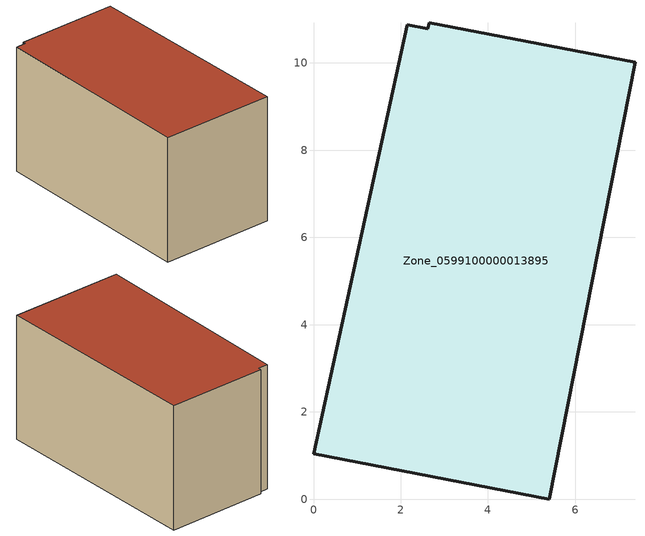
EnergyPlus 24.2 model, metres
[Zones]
Zone_0599100000013895
 floor ground (C_G): 2.65,10.92 7.37,10.02 5.4,0 0,1.04 2.15,10.88 2.62,10.79 z0
 wall outside (C_F): 5.4,0 7.37,10.02 2.65,10.92 2.62,10.79 2.15,10.88 0,1.04 5.4,0 z0:5.96
 roof outside (C_R): 7.37,10.02 2.65,10.92 2.62,10.79 2.15,10.88 0,1.04 5.4,0 z5.96
[BUILDING]
Pand.0599100000013895: North Axis=0; Terrain=City; Loads Convergence Tolerance Value=0.04; Temperature Convergence Tolerance Value=0.4; Solar Distribution=FullExterior; Maximum Number of Warmup Days=25; Minimum Number of Warmup Days=1
[Site:Location]
Rotterdam.The.Hague.AP_ZH_NLD Design_Conditions: Latitude=51.96; Longitude=4.45; Time Zone=1; Elevation=-4.5
[SITE:GROUNDTEMPERATURE:BUILDINGSURFACE]
18, 18, 18, 18, 18, 18, 18, 18, 18, 18, 18, 18
[MATERIAL] Thermal Absorptance=0.9; Solar Absorptance=0.7; Visible Absorptance=0.7
Name | Roughness | Thickness | Conductivity | Density | Specific Heat
G.TI.1946-1964 | MediumSmooth | 0.15 | 1 | 540 | 1210
F.TI.1946-1964 | Rough | 0.3 | 0.857143 | 1920 | 840
R.TI.1946-1964 | MediumRough | 0.2 | 0.277778 | 1500 | 1000
[CONSTRUCTION]
C_G: G.TI.1946-1964
C_F: F.TI.1946-1964
C_R: R.TI.1946-1964
[ZONE]
Zone_0599100000013895: Type=1; Multiplier=1; Ceiling Height=Autocalculate; Volume=Autocalculate; Floor Area=autocalculate; Part of Total Floor Area=Yes
[ZONEINFILTRATION:DESIGNFLOWRATE]
Infil_Zone_0599100000013895: Zone or ZoneList or Space or SpaceList=Zone_0599100000013895; Schedule=AlwaysOn; Design Flow Rate Calculation Method=Flow/Area; Flow Rate per Floor Area=0.003; Constant Term Coefficient=1; Temperature Term Coefficient=0; Velocity Term Coefficient=0; Velocity Squared Term Coefficient=0
[HVACTEMPLATE:ZONE:IDEALLOADSAIRSYSTEM]
Zone_0599100000013895: Maximum Heating Supply Air Temperature=50; Minimum Cooling Supply Air Temperature=13; Maximum Heating Supply Air Humidity Ratio=0.0156; Minimum Cooling Supply Air Humidity Ratio=0.0077; Heating Limit=NoLimit; Cooling Limit=NoLimit; Dehumidification Control Type=ConstantSensibleHeatRatio; Cooling Sensible Heat Ratio=0.7; Dehumidification Setpoint=60; Humidification Control Type=None; Humidification Setpoint=30; Outdoor Air Method=None; Outdoor Air Flow Rate per Person=0.00944; Outdoor Air Flow Rate per Zone Floor Area=0; Outdoor Air Flow Rate per Zone=0; Demand Controlled Ventilation Type=None; Outdoor Air Economizer Type=NoEconomizer; Heat Recovery Type=None; Sensible Heat Recovery Effectiveness=0.7; Latent Heat Recovery Effectiveness=0.65
[ZONECONTROL:THERMOSTAT]
ThermostatControl_Zone_0599100000013895: Zone or ZoneList=Zone_0599100000013895; Control Type Schedule=DualSetpointControlType; Control 1=Thermostat_Zone_0599100000013895; Temperature Difference Between Cutout And Setpoint=0
[THERMOSTATSETPOINT:DUALSETPOINT]
Thermostat_Zone_0599100000013895: Heating Setpoint Temperature Schedule=HeatingSetpoint_Zone_0599100000013895; Cooling Setpoint Temperature Schedule=CoolingSetpoint_Zone_0599100000013895
[SCHEDULE:COMPACT]
HeatingSetpoint_Zone_0599100000013895: Through: 12/31, For: AllDays, Until: 24:00, 21
CoolingSetpoint_Zone_0599100000013895: Through: 12/31, For: AllDays, Until: 24:00, 24
DualSetpointControlType: Through: 12/31, For: AllDays, Until: 24:00, 4
AlwaysOn: Through: 12/31, For: AllDays, Until: 24:00, 1
